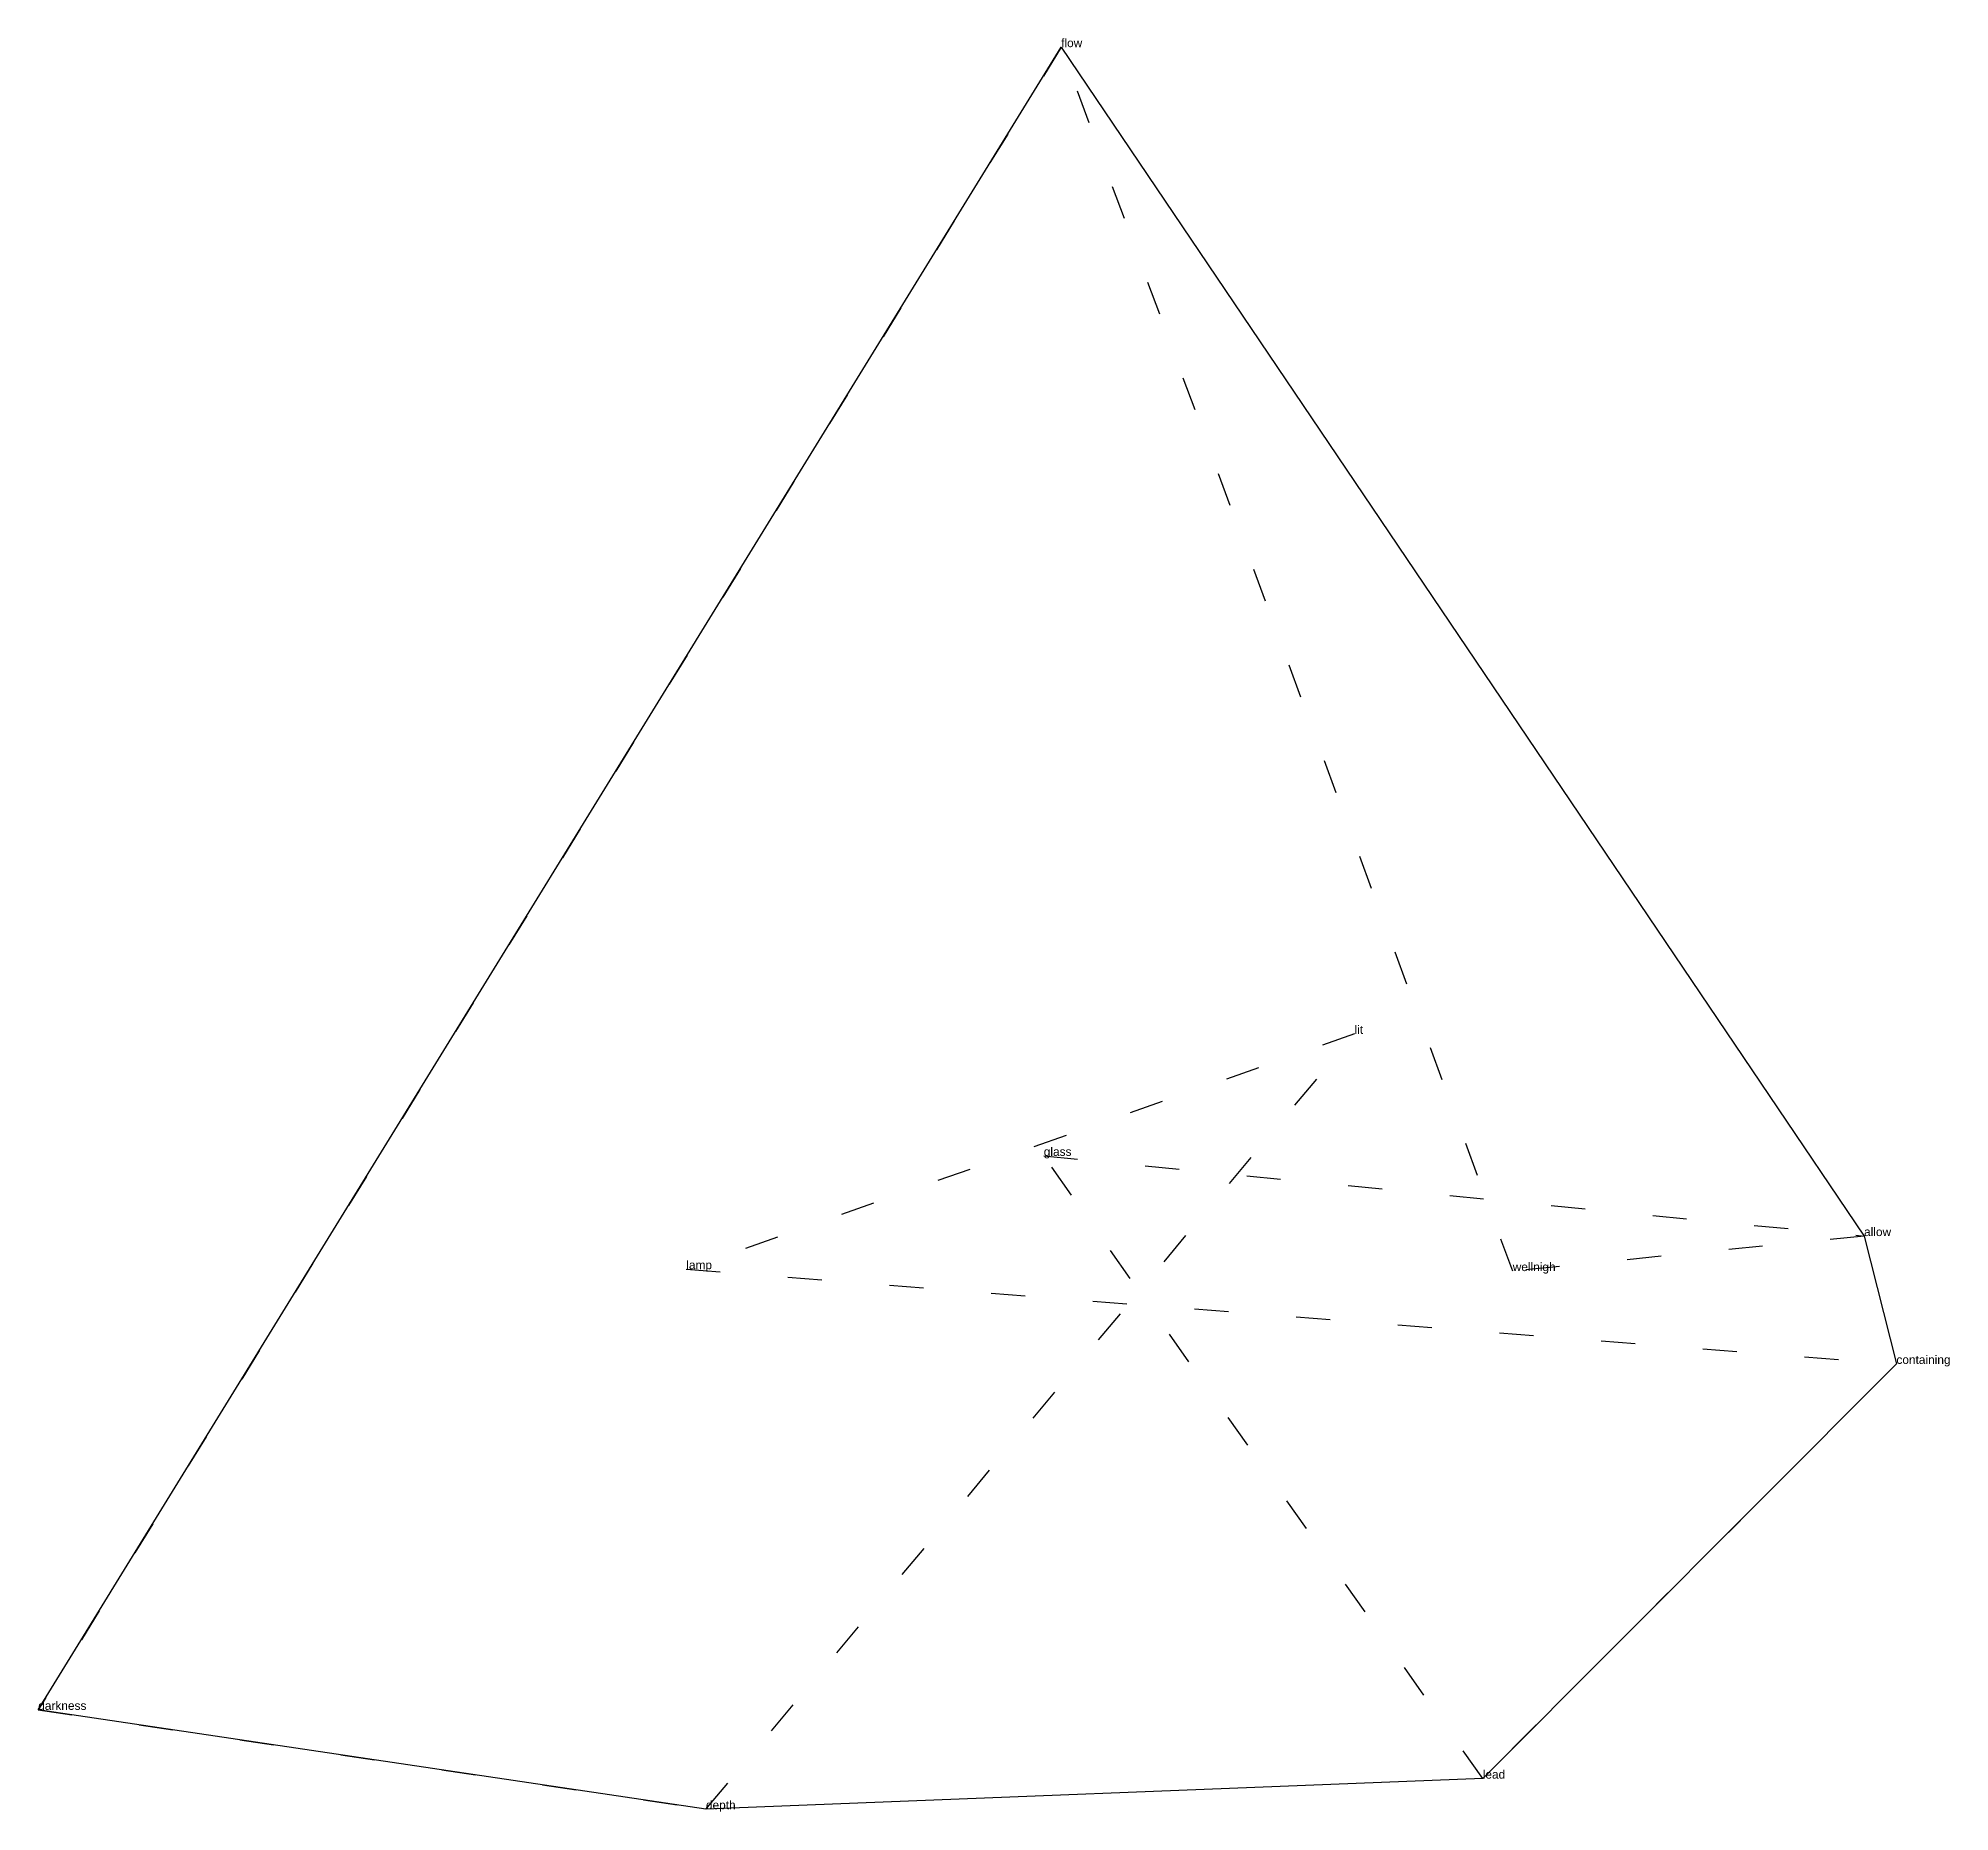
# Model space of a CAD drawing. Extents: x -4.01 to 1.61, y -2.98 to 2.24.
import ezdxf

# ---------------------------------------------------------------- set-up
doc = ezdxf.new("R2010")
doc.units = 0
doc.linetypes.add('DOT', pattern=[0.2, 0, -0.2])
doc.layers.add('TEXT', color=1, linetype='CONTINUOUS')
doc.styles.get("Standard").update_dxf_attribs({"font": 'arial.ttf'})

msp = doc.modelspace()

# ---------------------------------------------------------------- linework, layer by layer
at = {"layer": 'INTERNAL', "linetype": 'DOT'}
msp.add_polyline3d([(-4.0102, -2.6794, 0), (-2.046, -2.9716, 0), (-0.1378, -0.6909, 0), (-2.1038, -1.3831, 0), (1.4561, -1.6617, 0), (0.2391, -2.8815, 0), (-1.0522, -1.0498, 0), (1.3609, -1.2857, 0), (0.3274, -1.3887, 0), (-1.001, 2.2115, 0), (-4.0102, -2.6794, 0)], close=True, dxfattribs=at)
at = {"layer": 'OUTLINE', "linetype": 'CONTINUOUS'}
msp.add_polyline3d([(-2.046, -2.9716, 0), (-4.0102, -2.6794, 0), (-1.001, 2.2115, 0), (1.3609, -1.2857, 0), (1.4561, -1.6617, 0), (0.2391, -2.8815, 0), (-2.046, -2.9716, 0)], close=True, dxfattribs=at)

# ---------------------------------------------------------------- texts
at = {"layer": 'TEXT'}
for s, p in [('flow', (-1.001, 2.2115)), ('lit', (-0.1378, -0.6909)), ('glass', (-1.0522, -1.0498)), ('allow', (1.3609, -1.2857)), ('lamp', (-2.1038, -1.3831)), ('wellnigh', (0.3274, -1.3887)), ('containing', (1.4561, -1.6617)), ('darkness', (-4.0102, -2.6794)), ('lead', (0.2391, -2.8815)), ('depth', (-2.046, -2.9716))]:
    msp.add_text(s, height=0.025, dxfattribs=at).set_placement(p)

doc.saveas('drawing.dxf')
